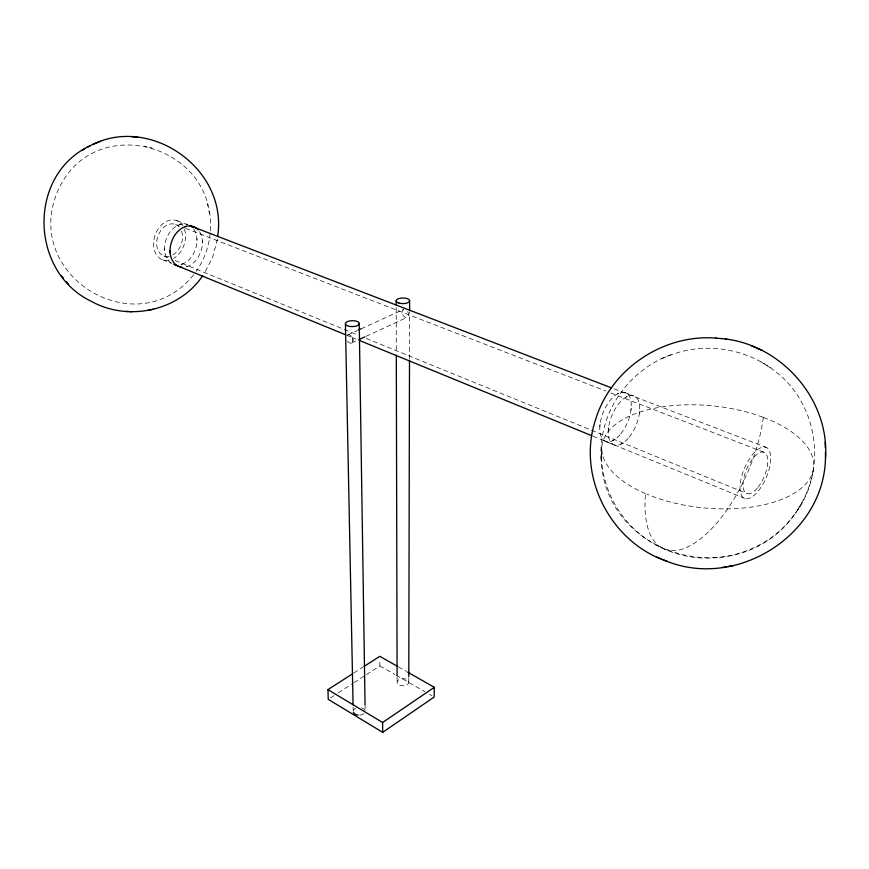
<?xml version="1.0" encoding="UTF-8"?>
<svg xmlns="http://www.w3.org/2000/svg" width="869" height="869" viewBox="0 0 869 869"><rect width="100%" height="100%" fill="white"/><g stroke="black" fill="none" stroke-linecap="round" stroke-linejoin="round"><path stroke-width="0.65" stroke-dasharray="4.34 3.26" d="M202.423 242.462L202.368 240.756M408.778 682.208L408.788 678.135M409.495 359.136L409.603 311.623M798.883 507.681C774.116 549.588 718.728 568.467 673.084 552.488C629.601 538.487 598.437 493.864 601.804 448.067M601.728 457.8L601.761 453.303M668.804 355.769C703.434 341.756 745.211 347.774 774.572 370.889C818.305 403.194 827.961 470.737 794.896 513.959C737.694 595.493 600.37 556.03 601.066 454.281M601.109 450.414C601.576 407.42 632.241 367.63 672.769 354.161M601 459.288L601.174 445.417M210.32 230.665C216.131 143.494 92.972 110.385 57.832 190.908C21.095 275.625 137.193 345.862 193.722 274.637M599.827 426.581L600.055 424.268M608.311 430.003L608.55 427.689M631.176 408.148L630.948 410.146M639.595 411.439L639.367 413.448M210.102 233.055C209.027 246.763 204.106 260.2 196.112 271.389M217.402 239.105L212.644 257.235L204.258 273.583M813.167 470.531C810.581 485.89 804.259 500.414 795.472 513.221M799.686 506.301L802.989 500.935M330.481 697.894L333.848 695.711M338.345 692.799L352.944 683.338M354.063 682.61L365.295 675.343M366.414 674.616L379.894 665.893L379.84 659.908M353.879 672.975L362.894 667.186M622.4 443.364L620.911 444.168M614.025 439.942L612.536 440.746M626.006 397.166L627.375 396.46M617.468 393.863L618.847 393.168M351.543 343.038L357.593 340.246M366.055 336.336L407.148 317.348M347.817 334.88L357.507 330.459M361.146 328.797L403.564 309.429M661.95 358.549L666.48 356.714M187.932 266.207L186.487 266.685M182.512 263.991L180.969 264.502M179.427 224.626L180.861 224.191M144.623 146.155L146.85 146.698M149.381 147.339L152.118 148.012M763.058 417.239L755.411 414.589A106.409 51.206 5.8 0 0 619.901 421.302A106.409 51.206 5.8 0 0 637.879 490.051L644.287 493.071M763.634 417.457L770.868 420.4A106.409 51.206 5.8 0 1 796.091 492.082A106.409 51.206 5.8 0 1 653.77 496.872L646.808 494.157M624.518 392.386L633.034 395.667M176.885 220.672L188.291 225.06M614.046 388.845L766.1 447.339M175.495 224.452L180.556 226.407M185.618 228.373L605.834 391.039M610.896 392.994L764.057 452.282M163.883 255.964L168.912 258.006M175.201 260.57L357.42 334.826M366.207 338.41L746.982 493.581M604.476 440.833L612.884 444.287M162.503 259.712L171.291 263.318M347.024 335.358L350.794 336.911M352.054 337.422L357.072 339.475M593.06 436.227L744.95 498.491M645.265 493.494L644.602 493.212M398.36 666.871L406.486 671.487M379.894 665.893L394.917 674.496M396.068 675.159L424.963 691.724M429.579 694.374L431.893 695.7M760.994 361.873L764.644 364.165M766.73 365.512L770.901 368.13M207.224 203.509L207.843 206.214M208.832 210.591L209.462 213.35M164.686 250.641L164.589 248.675M196.905 238.627L196.959 240.322M353.118 707.247L353.183 710.234M365.056 704.542L365.143 709.962M396.199 307.593L396.307 352.39M397.09 676.777L397.1 682.208M407.702 311.623A4.345 2.889 65.9 0 1 407.452 317.174A4.345 2.889 65.9 0 1 402.923 314.969A4.345 2.889 65.9 0 1 403.379 309.527M350.957 343.19A4.486 2.846 65.5 0 1 347.557 340.985M347.643 334.978A4.486 2.846 65.5 0 1 351.641 336.661M363.905 713.59A5.985 3.791 -1.2 0 1 359.484 715.111M353.368 710.516A5.985 3.791 -1.2 0 1 355.703 708.289M361.765 707.877A5.985 3.791 -1.2 0 1 365.045 710.516M199.577 231.675A21.214 15.414 -70.2 0 1 200.207 253.14A21.214 15.414 -70.2 0 1 184.804 267.044M193.689 228.949A21.149 15.436 -70.3 0 1 194.938 250.544A21.149 15.436 -70.3 0 1 179.372 264.828M171.323 263.155A21.149 15.436 -70.3 0 1 166.859 237.617A21.149 15.436 -70.3 0 1 187.791 224.43M169.086 260.113A20.802 15.273 -70.3 0 1 155.518 234.043A20.802 15.273 -70.3 0 1 182.794 225.723M184.391 229.068A20.802 15.273 -70.3 0 1 173.583 258.365M169.194 256.29A16.793 12.329 -70.3 0 1 157.865 236.368A16.793 12.329 -70.3 0 1 179.133 227.005M181.567 231.208A16.793 12.329 -70.3 0 1 172.833 254.889M763.33 417.348A104.812 47.274 -67 0 1 694.852 542.908A104.812 47.274 -67 0 1 645.537 493.614M399.697 685.217A5.833 3.606 0.2 0 0 408.767 682.469A5.833 3.606 0.2 0 0 400.359 678.982A5.833 3.606 0.2 0 0 399.697 685.217M620.824 433.74A26.309 13.122 -67.5 0 0 625.734 392.788A26.309 13.122 -67.5 0 0 600.023 424.583A26.309 13.122 -67.5 0 0 620.824 433.74M629.189 437.118A26.407 13.046 -67.4 0 0 634.251 396.058A26.407 13.046 -67.4 0 0 608.506 427.993A26.407 13.046 -67.4 0 0 629.189 437.118M758.441 490.8A27.689 11.808 -67 0 0 766.86 447.72A27.689 11.808 -67 0 0 740.822 480.068A27.689 11.808 -67 0 0 758.441 490.8M757.931 487.335A22.344 9.526 -67 0 0 764.666 452.586A22.344 9.526 -67 0 0 743.668 478.765A22.344 9.526 -67 0 0 757.931 487.335"/><path stroke-width="1.3" d="M408.788 676.777L409.495 360.494M409.603 310.276L409.625 300.772M407.648 672.15L434.326 687.314L434.207 697.025L382.686 732.339L328.232 699.339L327.95 689.628L352.749 673.703M825.42 452.152C828.602 533.229 735.956 592.245 663.058 559.658M217.641 236.498C228.471 167.978 147.589 112.568 88.117 146.883M202.792 275.56C179.22 311.004 128.156 321.91 91.375 301.369C29.6 271.867 27.254 174.832 90.322 145.634M382.686 732.339L382.61 722.487L434.326 687.314M364.024 666.458L379.807 656.323L397.209 666.208M82.099 150.326L84.706 148.849M358.799 339.681L364.839 336.89M358.723 329.905L361.146 328.797M100.717 141.299L92.853 144.439M184.923 226.755L186.346 226.32M150.891 309.777L153.563 309.234M147.849 310.407L149.794 310.016M728.124 566.479L733.273 565.621M722.367 567.457L726.658 566.762M716.404 338.15C663.601 333.631 610.516 369.064 595.439 420.107C576.734 476.614 610.777 542.614 667.012 561.276M126.07 311.439L128.688 311.558M129.959 311.613L131.827 311.699M137.563 137.106L131.806 136.737M715.893 338.128L721.313 338.584M720.846 338.519C779.819 343.027 829.417 398.241 825.55 457.713M725.246 339.084L726.701 339.268M189.551 225.549L611.504 387.867M656.921 557.127L661.667 559.071M173.8 264.35L345.775 334.847M359.581 340.507L591.811 435.717M751.392 345.764L755.563 347.611M756.91 348.187L761.809 350.348M327.95 689.628L382.61 722.487M61.275 275.625L63.535 278.297M66.348 281.599L68.488 284.13M170.139 252.846L170.042 250.88M825.17 442.147L825.3 447.578M345.417 323.648L353.075 704.813M359.234 323.605A6.909 2.965 -0.9 0 1 348.751 326.223A6.909 2.965 -0.9 0 1 348.99 321.085A6.909 2.965 -0.9 0 1 359.234 323.605L365.056 704.542M396.177 300.804L396.188 304.878M396.307 355.095L397.09 675.419M352.608 338.66A4.486 2.846 65.5 0 1 352.727 341.506M358.202 715.078A5.985 3.791 -1.2 0 1 353.303 712.124M181.697 267.12A21.214 15.414 -70.2 0 1 172.529 239.344A21.214 15.414 -70.2 0 1 198.273 229.927M189.844 225.386A21.149 15.436 -70.3 0 1 192.299 227.298M175.527 264.795A21.149 15.436 -70.3 0 1 174.788 264.632M399.164 303.14A6.724 2.803 -0.1 0 0 409.614 300.967A6.724 2.803 -0.1 0 0 399.925 298.284A6.724 2.803 -0.1 0 0 399.164 303.14"/></g></svg>
